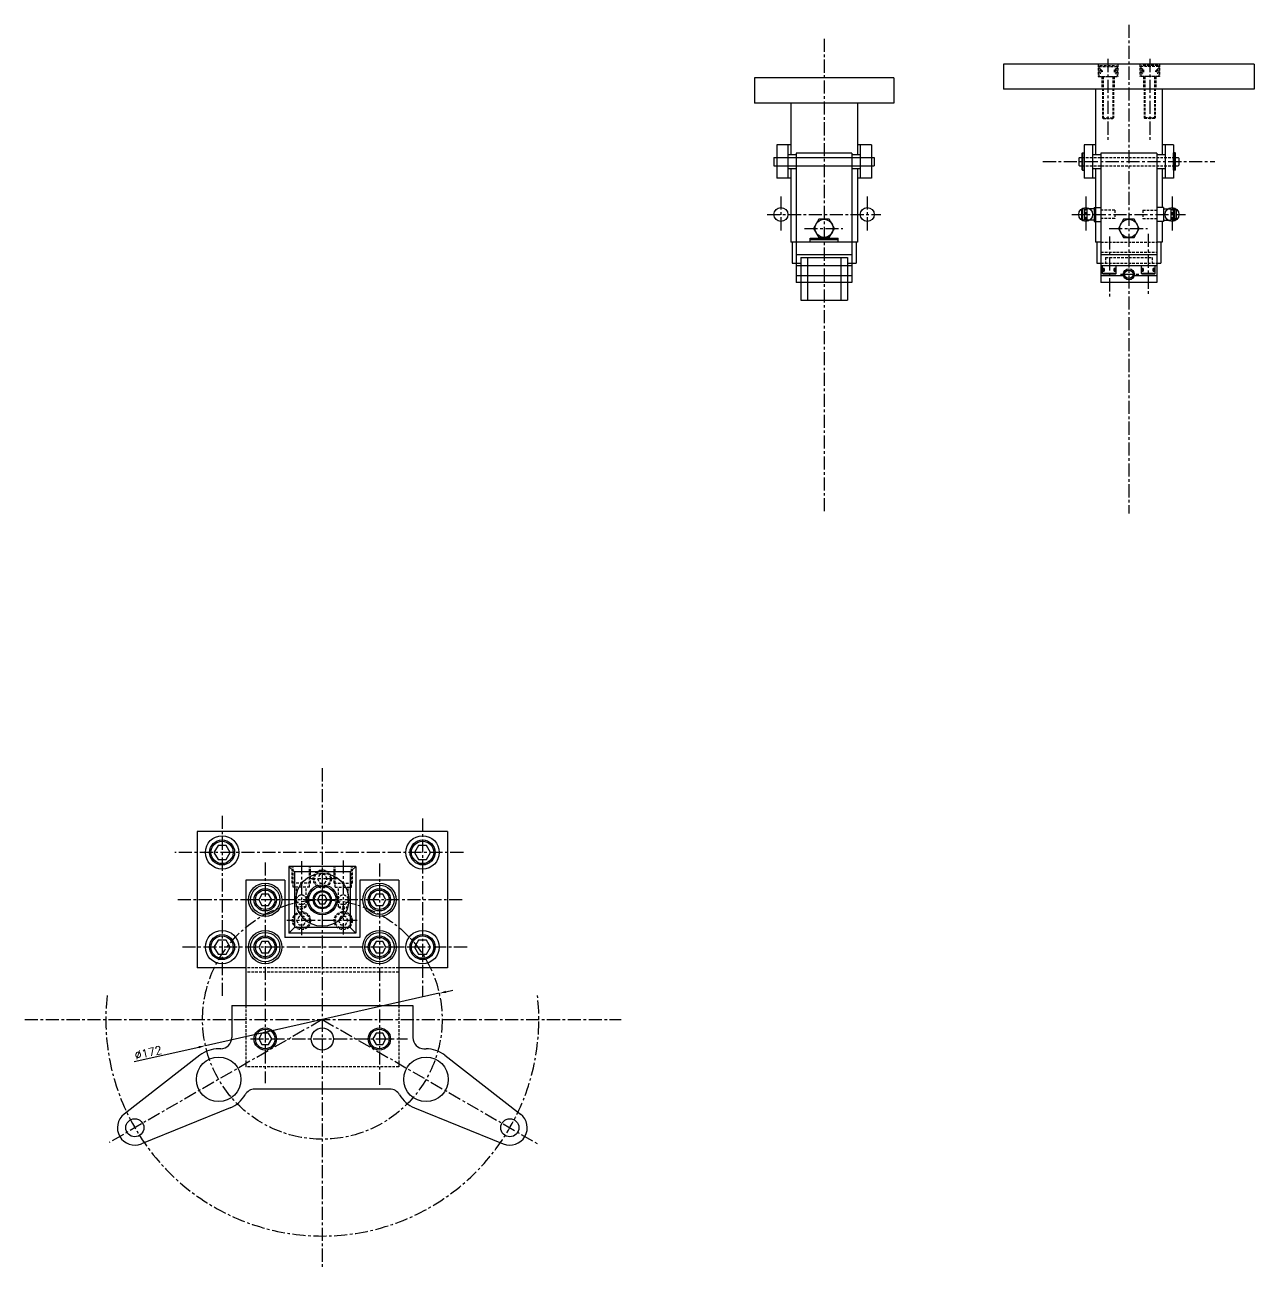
# Model space of a CAD drawing. Extents: x -13768 to 18086, y -10615 to 1188.
# Drawn here: x 8071 to 8954, y -4001 to -3109 of the extents above; entities that cross this region are included whole.
import ezdxf

# ---------------------------------------------------------------- set-up
doc = ezdxf.new("R2010")
doc.units = 0
doc.header["$LTSCALE"] = 7.5
doc.header["$MEASUREMENT"] = 0
doc.linetypes.add('CENTER', pattern=[2, 1.25, -0.25, 0.25, -0.25])
doc.linetypes.add('HIDDEN', pattern=[0.375, 0.25, -0.125])
doc.layers.get('0').update_dxf_attribs({"linetype": 'CONTINUOUS'})
doc.layers.get('DEFPOINTS').update_dxf_attribs({"linetype": 'CONTINUOUS'})
for name, color, linetype in [('CL', 1, 'CENTER'), ('CO', 3, 'CONTINUOUS'), ('OC', 1, 'HIDDEN')]:
    doc.layers.add(name, color=color, linetype=linetype)
doc.styles.add('ROMANS', font='ROMANS.SHX')
doc.dimstyles.new('2CON5', dxfattribs={"dimscale": 2.5, "dimtxt": 2.3, "dimasz": 2, "dimexe": 0.5, "dimexo": 0.0625, "dimgap": 0.5, "dimtad": 1, "dimdec": 4, "dimdsep": 46, "dimtxsty": 'ROMANS', "dimcen": -2, "dimclrt": 7, "dimadec": 0, "dimazin": 0, "dimtfac": 0.869565, "dimtdec": 4, "dimtmove": 0, "dimatfit": 3, "dimfxl": 1, "dimtolj": 1, "dimarcsym": 0})

# ---------------------------------------------------------------- blocks, each defined once
blk = doc.blocks.new('08933S')
blk.add_lwpolyline([(-3.75, -6.5), (3.75, -6.5), (7.51, 0), (3.75, 6.5), (-3.75, 6.5), (-7.51, 0)], close=True)
at = {"color": 1}
blk.add_circle((0, 0), 6.5, dxfattribs=at)
blk = doc.blocks.new('06912L')
for p, q in [((-5, 5.5), (-4.5, 6)), ((-5, 5.5), (-5, 0)), ((-5, 0), (5, 0)), ((-4.5, 6), (4.5, 6)), ((5, 5.5), (4.5, 6)), ((5, 5.5), (5, 0))]:
    blk.add_line(p, q)
at = {"color": 1}
for p, q in [((-5, 5.5), (5, 5.5)), ((-3.95, 4.33), (-3.95, 1.3)), ((-3.49, 3.73), (-3.49, 1.75)), ((3.49, 3.73), (3.49, 1.75)), ((3.95, 4.33), (3.95, 1.3))]:
    blk.add_line(p, q, dxfattribs=at)
blk = doc.blocks.new('06125')
for p, q in [((-5.95, 1.6), (-6.25, 1.3)), ((-6.25, 1.3), (-6.25, 0)), ((-6.25, 0), (6.25, 0)), ((-5.95, 1.6), (5.95, 1.6)), ((5.95, 1.6), (6.25, 1.3)), ((6.25, 1.3), (6.25, 0))]:
    blk.add_line(p, q)
at = {"color": 1}
blk.add_line((-6.25, 1.3), (6.25, 1.3), dxfattribs=at)
blk = doc.blocks.new('12912S')
blk.add_lwpolyline([(-2.9, 5.02), (-5.8, 0), (-2.9, -5.02), (2.9, -5.02), (5.8, 0), (2.9, 5.02)], close=True)
blk.add_circle((0, 0), 9)
at = {"color": 1}
blk.add_circle((0, 0), 8, dxfattribs=at)
blk = doc.blocks.new('10912S')
blk.add_lwpolyline([(-2.35, 4.07), (-4.7, 0), (-2.35, -4.07), (2.35, -4.07), (4.7, 0), (2.35, 4.07)], close=True)
blk.add_circle((0, 0), 8)
at = {"color": 1}
blk.add_circle((0, 0), 7, dxfattribs=at)
blk = doc.blocks.new('*D603')
at = {"layer": 'CO', "color": 0, "lineweight": -2}
for p, q in [((8368.83, -3804.1), (8200.98, -3841.7)), ((8373.7, -3803.01), (8378.58, -3801.92)), ((8149.81, -3853.16), (8196.1, -3842.79))]:
    blk.add_line(p, q, dxfattribs=at)
at = {"layer": 'CO', "color": 0}
for points in [[(8373.52, -3802.2), (8373.89, -3803.82), (8368.83, -3804.1)], [(8195.92, -3841.98), (8196.29, -3843.6), (8200.98, -3841.7)]]:
    blk.add_solid(points, dxfattribs=at)
at = {"layer": 'DEFPOINTS', "color": 0}
for p in [(8368.83, -3804.1), (8200.98, -3841.7)]:
    blk.add_point(p, dxfattribs=at)
at = {"layer": 'CO', "color": 7, "insert": (8159.88, -3846.68), "char_height": 5.75, "attachment_point": 5, "rotation": 12.62502, "style": 'ROMANS'}
blk.add_mtext('\\A1;∅172', dxfattribs=at)
blk = doc.blocks.new('08912L')
for p, q in [((-6.5, 7.2), (-5.7, 8)), ((-6.5, 7.2), (-6.5, 0)), ((-6.5, 0), (6.5, 0)), ((-5.7, 8), (5.7, 8)), ((5.7, 8), (6.5, 7.2)), ((6.5, 7.2), (6.5, 0))]:
    blk.add_line(p, q)
at = {"color": 1}
for p, q in [((-6.5, 7.2), (6.5, 7.2)), ((-5.56, 5.75), (-5.56, 2.02)), ((-4.81, 5.13), (-4.81, 2.89)), ((-4.07, 4.39), (-4.07, 3.39)), ((4.52, 4.76), (4.52, 3.14)), ((5.26, 5.51), (5.26, 2.52)), ((5.76, 6.13), (5.76, 1.78))]:
    blk.add_line(p, q, dxfattribs=at)
blk = doc.blocks.new('08912s')
blk.add_lwpolyline([(-1.75, 3.03), (-3.5, 0), (-1.75, -3.03), (1.75, -3.03), (3.5, 0), (1.75, 3.03)], close=True)
blk.add_circle((0, 0), 6.5)
at = {"color": 1}
blk.add_circle((0, 0), 5.7, dxfattribs=at)

msp = doc.modelspace()

# ---------------------------------------------------------------- linework, layer by layer
for p, q in [((8954.13169, -3136.67667), (8774.13169, -3136.67667)), ((8774.13169, -3136.67667), (8774.13169, -3154.67667)), ((8954.13169, -3136.67667), (8954.13169, -3154.67667)), ((8595.27674, -3146.67667), (8595.27674, -3164.67667)), ((8695.27674, -3146.67667), (8595.27674, -3146.67667)), ((8695.27674, -3146.67667), (8695.27674, -3164.67667)), ((8954.13169, -3154.67667), (8774.13169, -3154.67667)), ((8840.13169, -3154.67667), (8840.13169, -3201.67667)), ((8888.13169, -3154.67667), (8888.13169, -3201.67667)), ((8695.27674, -3164.67667), (8595.27674, -3164.67667)), ((8621.27674, -3164.67667), (8621.27674, -3201.67667)), ((8669.27674, -3164.67667), (8669.27674, -3201.67667)), ((8621.27674, -3194.67667), (8611.27674, -3194.67667)), ((8611.27674, -3194.67667), (8611.27674, -3218.67667)), ((8619.27674, -3194.67667), (8619.27674, -3218.67667)), ((8619.27674, -3201.67667), (8625.27674, -3201.67667)), ((8665.27674, -3200.67667), (8625.27674, -3200.67667)), ((8625.27674, -3200.67667), (8625.27674, -3293.67667)), ((8665.27674, -3200.67667), (8665.27674, -3293.67667)), ((8665.27674, -3201.67667), (8671.27674, -3201.67667)), ((8679.27674, -3194.67667), (8669.27674, -3194.67667)), ((8671.27674, -3194.67667), (8671.27674, -3218.67667)), ((8679.27674, -3194.67667), (8679.27674, -3218.67667)), ((8832.13169, -3194.67667), (8832.13169, -3218.67667)), ((8840.13169, -3194.67667), (8832.13169, -3194.67667)), ((8838.13169, -3194.67667), (8838.13169, -3218.67667)), ((8838.13169, -3201.67667), (8844.13169, -3201.67667)), ((8844.13169, -3200.67667), (8844.13169, -3293.67667)), ((8884.13169, -3200.67667), (8844.13169, -3200.67667)), ((8884.13169, -3200.67667), (8884.13169, -3293.67667)), ((8884.13169, -3201.67667), (8890.13169, -3201.67667)), ((8896.13169, -3194.67667), (8888.13169, -3194.67667)), ((8890.13169, -3194.67667), (8890.13169, -3218.67667)), ((8896.13169, -3194.67667), (8896.13169, -3218.67667)), ((8609.27674, -3203.67667), (8609.27674, -3209.67667)), ((8609.27674, -3203.67667), (8681.27674, -3203.67667)), ((8609.27674, -3209.67667), (8681.27674, -3209.67667)), ((8619.27674, -3211.67667), (8625.27674, -3211.67667)), ((8621.27674, -3211.67667), (8621.27674, -3264.67667)), ((8665.27674, -3211.67667), (8671.27674, -3211.67667)), ((8669.27674, -3211.67667), (8669.27674, -3264.67667)), ((8681.27674, -3203.67667), (8681.27674, -3209.67667)), ((8828.63169, -3203.67667), (8828.13169, -3204.17667)), ((8828.13169, -3204.17667), (8828.13169, -3209.17667)), ((8828.13169, -3209.17667), (8828.63169, -3209.67667)), ((8828.63169, -3203.67667), (8830.53169, -3203.67667)), ((8828.63169, -3209.67667), (8830.53169, -3209.67667)), ((8838.13169, -3211.67667), (8844.13169, -3211.67667)), ((8840.13169, -3211.67667), (8840.13169, -3264.67667)), ((8884.13169, -3211.67667), (8890.13169, -3211.67667)), ((8888.13169, -3211.67667), (8888.13169, -3239.67667)), ((8897.73169, -3203.67667), (8899.63169, -3203.67667)), ((8897.73169, -3209.67667), (8899.63169, -3209.67667)), ((8900.13169, -3204.17667), (8899.63169, -3203.67667)), ((8899.63169, -3209.67667), (8900.13169, -3209.17667)), ((8900.13169, -3204.17667), (8900.13169, -3209.17667)), ((8621.27674, -3218.67667), (8611.27674, -3218.67667)), ((8679.27674, -3218.67667), (8669.27674, -3218.67667)), ((8840.13169, -3218.67667), (8832.13169, -3218.67667)), ((8896.13169, -3218.67667), (8888.13169, -3218.67667)), ((8830.13169, -3241.67667), (8831.13169, -3240.67667)), ((8830.13169, -3241.67667), (8830.13169, -3247.67667)), ((8831.13169, -3248.67667), (8830.13169, -3247.67667)), ((8832.38169, -3240.67667), (8831.13169, -3240.67667)), ((8831.13169, -3248.67667), (8831.13169, -3240.67667)), ((8832.38169, -3240.67667), (8832.38169, -3248.67667)), ((8839.13169, -3240.67667), (8833.88169, -3240.67667)), ((8833.88169, -3240.67667), (8833.88169, -3248.67667)), ((8839.13169, -3239.67667), (8839.13169, -3249.67667)), ((8839.13169, -3239.67667), (8844.13169, -3239.67667)), ((8889.13169, -3239.67667), (8884.13169, -3239.67667)), ((8889.13169, -3239.67667), (8889.13169, -3249.67667)), ((8889.13169, -3240.67667), (8894.38169, -3240.67667)), ((8894.38169, -3240.67667), (8894.38169, -3248.67667)), ((8895.88169, -3240.67667), (8895.88169, -3248.67667)), ((8895.88169, -3240.67667), (8897.13169, -3240.67667)), ((8898.13169, -3241.67667), (8897.13169, -3240.67667)), ((8897.13169, -3248.67667), (8897.13169, -3240.67667)), ((8897.13169, -3248.67667), (8898.13169, -3247.67667)), ((8898.13169, -3241.67667), (8898.13169, -3247.67667)), ((8832.38169, -3248.67667), (8831.13169, -3248.67667)), ((8839.13169, -3248.67667), (8833.88169, -3248.67667)), ((8839.13169, -3249.67667), (8844.13169, -3249.67667)), ((8889.13169, -3249.67667), (8884.13169, -3249.67667)), ((8888.13169, -3249.67667), (8888.13169, -3264.67667)), ((8889.13169, -3248.67667), (8894.38169, -3248.67667)), ((8895.88169, -3248.67667), (8897.13169, -3248.67667)), ((8669.27674, -3264.67667), (8621.27674, -3264.67667)), ((8622.27674, -3264.67667), (8622.27674, -3279.67667)), ((8635.27674, -3264.67667), (8635.27674, -3261.67667)), ((8635.27674, -3261.67667), (8655.27674, -3261.67667)), ((8635.27674, -3262.67667), (8655.27674, -3262.67667)), ((8655.27674, -3264.67667), (8655.27674, -3261.67667)), ((8668.27674, -3264.67667), (8668.27674, -3279.67667)), ((8844.13169, -3264.67667), (8840.13169, -3264.67667)), ((8841.13169, -3264.67667), (8841.13169, -3279.67667)), ((8888.13169, -3264.67667), (8884.13169, -3264.67667)), ((8887.13169, -3264.67667), (8887.13169, -3279.67667)), ((8665.27674, -3273.67667), (8625.27674, -3273.67667)), ((8884.13169, -3273.67667), (8844.13169, -3273.67667)), ((8622.27674, -3279.67667), (8628.52674, -3279.67667)), ((8665.27674, -3281.67667), (8625.27674, -3281.67667)), ((8628.52674, -3275.67667), (8628.52674, -3306.17667)), ((8628.52674, -3275.67667), (8662.02674, -3275.67667)), ((8633.27674, -3275.67667), (8633.27674, -3306.17667)), ((8657.27674, -3275.67667), (8657.27674, -3306.17667)), ((8662.02674, -3275.67667), (8662.02674, -3306.17667)), ((8662.02674, -3279.67667), (8668.27674, -3279.67667)), ((8841.13169, -3279.67667), (8844.13169, -3279.67667)), ((8884.13169, -3281.67667), (8844.13169, -3281.67667)), ((8884.13169, -3279.67667), (8887.13169, -3279.67667)), ((8665.27674, -3288.67667), (8625.27674, -3288.67667)), ((8860.25871, -3288.67667), (8844.13169, -3288.67667)), ((8884.13169, -3288.67667), (8868.00468, -3288.67667)), ((8665.27674, -3293.67667), (8625.27674, -3293.67667)), ((8884.13169, -3293.67667), (8844.13169, -3293.67667)), ((8628.52674, -3306.17667), (8662.02674, -3306.17667)), ((8374.90449, -3687.90086), (8194.90449, -3687.90086)), ((8194.90449, -3687.90086), (8194.90449, -3785.90086)), ((8374.90449, -3687.90086), (8374.90449, -3785.90086)), ((8260.90449, -3712.90086), (8260.90449, -3760.90086)), ((8308.90449, -3712.90086), (8260.90449, -3712.90086)), ((8264.90449, -3716.90086), (8260.90449, -3712.90086)), ((8304.90449, -3716.90086), (8264.90449, -3716.90086)), ((8264.90449, -3716.90086), (8264.90449, -3756.90086)), ((8304.90449, -3716.90086), (8308.90449, -3712.90086)), ((8304.90449, -3716.90086), (8304.90449, -3756.90086)), ((8308.90449, -3712.90086), (8308.90449, -3760.90086)), ((8229.90449, -3722.90086), (8229.90449, -3812.90086)), ((8257.90449, -3722.90086), (8229.90449, -3722.90086)), ((8257.90449, -3722.90086), (8257.90449, -3763.90086)), ((8311.90449, -3722.90086), (8311.90449, -3763.90086)), ((8339.90449, -3722.90086), (8311.90449, -3722.90086)), ((8339.90449, -3722.90086), (8339.90449, -3812.90086)), ((8311.90449, -3763.90086), (8257.90449, -3763.90086)), ((8260.90449, -3760.90086), (8264.90449, -3756.90086)), ((8308.90449, -3760.90086), (8260.90449, -3760.90086)), ((8304.90449, -3756.90086), (8264.90449, -3756.90086)), ((8308.90449, -3760.90086), (8304.90449, -3756.90086)), ((8229.90449, -3785.90086), (8194.90449, -3785.90086)), ((8374.90449, -3785.90086), (8339.90449, -3785.90086)), ((8219.90449, -3812.90086), (8349.90449, -3812.90086)), ((8219.90449, -3812.90086), (8219.90449, -3835.90086)), ((8349.90449, -3812.90086), (8349.90449, -3835.90086)), ((8211.90449, -3843.90086), (8210.42631, -3843.90086)), ((8357.90449, -3843.90086), (8359.38268, -3843.90086)), ((8196.92525, -3848.53073), (8142.56649, -3890.78147)), ((8372.88374, -3848.53073), (8427.2425, -3890.78147)), ((8333.40192, -3872.90086), (8236.40707, -3872.90086)), ((8218.71875, -3886.27819), (8154.94916, -3912.22889)), ((8351.09023, -3886.27819), (8414.85983, -3912.22889))]:
    msp.add_line(p, q)
for centre, radius in [((8614.27674, -3244.67667), 5), ((8676.27674, -3244.67667), 5), ((8833.13169, -3244.67667), 5), ((8895.13169, -3244.67667), 5), ((8864.13169, -3287.67667), 4), ((8864.13169, -3287.67667), 3), ((8212.90449, -3702.90086), 12), ((8356.90449, -3702.90086), 12), ((8284.90449, -3736.90086), 19), ((8243.90449, -3736.90086), 12), ((8243.90449, -3736.90086), 10.5), ((8284.90449, -3736.90086), 10.8), ((8284.90449, -3736.90086), 9.8), ((8325.90449, -3736.90086), 12), ((8325.90449, -3736.90086), 10.5), ((8212.90449, -3770.90086), 12), ((8243.90449, -3770.90086), 12), ((8243.90449, -3770.90086), 10.5), ((8325.90449, -3770.90086), 12), ((8325.90449, -3770.90086), 10.5), ((8356.90449, -3770.90086), 12), ((8284.90449, -3836.90086), 8), ((8210.42631, -3865.90086), 16), ((8359.38268, -3865.90086), 16), ((8150.23754, -3900.65086), 6.5), ((8419.57144, -3900.65086), 6.5)]:
    msp.add_circle(centre, radius)
for centre, radius, start, end in [((8833.13169, -3240.67667), 0.75, 180, 360), ((8895.13169, -3240.67667), 0.75, 180, 0), ((8833.13169, -3248.67667), 0.75, 0, 180), ((8895.13169, -3248.67667), 0.75, 0, 180), ((8211.90449, -3835.90086), 8, 270, 360), ((8357.90449, -3835.90086), 8, 180, 270), ((8210.42631, -3865.90086), 22, 90, 127.85639322), ((8359.38268, -3865.90086), 22, 52.14360678, 90), ((8210.42631, -3865.90086), 22, 292.14360678, 330), ((8236.40707, -3880.90086), 8, 90, 150), ((8333.40192, -3880.90086), 8, 30, 90), ((8359.38268, -3865.90086), 22, 210, 247.85639322), ((8150.23754, -3900.65086), 12.5, 127.85639322, 292.14360678), ((8419.57144, -3900.65086), 12.5, 247.85639322, 52.14360678)]:
    msp.add_arc(centre, radius, start, end)
at = {"layer": 'CL'}
for p, q in [((8864.13169, -3108.50424), (8864.13169, -3459.5362)), ((8645.27674, -3118.50424), (8645.27674, -3459.5362)), ((8849.13169, -3133.01237), (8849.13169, -3191.40668)), ((8879.13169, -3133.01237), (8879.13169, -3191.40668)), ((8802.47531, -3206.67667), (8925.789, -3206.67667)), ((8614.27674, -3231.73962), (8614.27674, -3257.78781)), ((8676.27674, -3231.73962), (8676.27674, -3257.78781)), ((8833.13169, -3231.73962), (8833.13169, -3257.78781)), ((8895.13169, -3231.73962), (8895.13169, -3257.78781)), ((8604.33183, -3244.67667), (8686.07446, -3244.67667)), ((8823.18678, -3244.67667), (8904.92941, -3244.67667)), ((8631.21693, -3254.67667), (8658.79306, -3254.67667)), ((8850.07188, -3254.67667), (8877.64801, -3254.67667)), ((8850.13169, -3260.56617), (8850.13169, -3305.35253)), ((8878.13169, -3258.65294), (8878.13169, -3303.59937)), ((8858.13245, -3287.67667), (8871.21384, -3287.67667)), ((8284.90449, -3642.48261), (8284.90449, -4000.76975)), ((8212.90449, -3676.63635), (8212.90449, -3807.07757)), ((8356.90449, -3678.6089), (8356.90449, -3806.63019)), ((8386.21321, -3702.90086), (8178.86442, -3702.90086)), ((8243.90449, -3710.13706), (8243.90449, -3868.59619)), ((8269.90449, -3709.10743), (8269.90449, -3762.35486)), ((8299.90449, -3708.6855), (8299.90449, -3761.74425)), ((8325.90449, -3710.79216), (8325.90449, -3869.73346)), ((8295.02036, -3721.90086), (8276.38979, -3721.90086)), ((8385.44295, -3736.90086), (8180.83899, -3736.90086)), ((8309.81725, -3751.90086), (8259.50733, -3751.90086)), ((8388.84618, -3770.90086), (8183.47221, -3770.90086)), ((8071.2604, -3822.90086), (8499.53407, -3822.90086)), ((8284.90449, -3822.90086), (8131.82138, -3911.28344)), ((8284.90449, -3822.90086), (8439.21112, -3911.98983)), ((8233.34628, -3836.90086), (8346.19293, -3836.90086))]:
    msp.add_line(p, q, dxfattribs=at)
msp.add_circle((8284.90449, -3822.90086), 86, dxfattribs=at)
msp.add_arc((8284.90449, -3822.90086), 155.5, 173.67236489, 6.32763511, dxfattribs=at)
at = {"layer": 'OC'}
for p, q in [((8842.13169, -3136.67667), (8842.13169, -3145.67667)), ((8856.13169, -3136.67667), (8856.13169, -3145.67667)), ((8872.13169, -3136.67667), (8872.13169, -3145.67667)), ((8886.13169, -3136.67667), (8886.13169, -3145.67667)), ((8842.13169, -3145.67667), (8856.13169, -3145.67667)), ((8844.63169, -3145.67667), (8844.63169, -3154.67667)), ((8845.13169, -3145.67667), (8845.13169, -3175.17667)), ((8845.63169, -3145.67667), (8845.63169, -3175.67667)), ((8852.63169, -3145.67667), (8852.63169, -3175.67667)), ((8853.13169, -3145.67667), (8853.13169, -3175.17667)), ((8853.63169, -3145.67667), (8853.63169, -3154.67667)), ((8886.13169, -3145.67667), (8872.13169, -3145.67667)), ((8874.63169, -3145.67667), (8874.63169, -3154.67667)), ((8875.13169, -3145.67667), (8875.13169, -3175.17667)), ((8875.63169, -3145.67667), (8875.63169, -3175.67667)), ((8882.63169, -3145.67667), (8882.63169, -3175.67667)), ((8883.13169, -3145.67667), (8883.13169, -3175.17667)), ((8883.63169, -3145.67667), (8883.63169, -3154.67667)), ((8845.13169, -3175.17667), (8853.13169, -3175.17667)), ((8845.63169, -3175.67667), (8845.13169, -3175.17667)), ((8845.63169, -3175.67667), (8852.63169, -3175.67667)), ((8853.13169, -3175.17667), (8852.63169, -3175.67667)), ((8875.13169, -3175.17667), (8875.63169, -3175.67667)), ((8883.13169, -3175.17667), (8875.13169, -3175.17667)), ((8882.63169, -3175.67667), (8875.63169, -3175.67667)), ((8882.63169, -3175.67667), (8883.13169, -3175.17667)), ((8830.53169, -3203.67667), (8897.73169, -3203.67667)), ((8830.53169, -3209.67667), (8897.73169, -3209.67667)), ((8854.13169, -3241.67667), (8844.13169, -3241.67667)), ((8854.13169, -3247.67667), (8844.13169, -3247.67667)), ((8854.13169, -3241.67667), (8854.13169, -3247.67667)), ((8874.13169, -3241.67667), (8884.13169, -3241.67667)), ((8874.13169, -3241.67667), (8874.13169, -3247.67667)), ((8874.13169, -3247.67667), (8884.13169, -3247.67667)), ((8844.13169, -3264.67667), (8884.13169, -3264.67667)), ((8844.13169, -3271.67667), (8884.13169, -3271.67667)), ((8844.13169, -3279.67667), (8884.13169, -3279.67667)), ((8847.38169, -3275.67667), (8847.38169, -3279.67667)), ((8847.38169, -3275.67667), (8880.88169, -3275.67667)), ((8880.88169, -3275.67667), (8880.88169, -3279.67667)), ((8263.32949, -3724.90086), (8263.32949, -3712.90086)), ((8264.02949, -3727.90086), (8264.02949, -3712.90086)), ((8275.77949, -3727.90086), (8275.77949, -3712.90086)), ((8276.47949, -3724.90086), (8276.47949, -3712.90086)), ((8293.32949, -3724.90086), (8293.32949, -3712.90086)), ((8294.02949, -3727.90086), (8294.02949, -3712.90086)), ((8305.77949, -3727.90086), (8305.77949, -3712.90086)), ((8306.47949, -3724.90086), (8306.47949, -3712.90086)), ((8276.47949, -3724.90086), (8263.32949, -3724.90086)), ((8275.77949, -3727.90086), (8264.02949, -3727.90086)), ((8266.40449, -3741.88014), (8266.40449, -3727.90086)), ((8273.40449, -3741.88014), (8273.40449, -3727.90086)), ((8293.32949, -3724.90086), (8306.47949, -3724.90086)), ((8294.02949, -3727.90086), (8305.77949, -3727.90086)), ((8296.40449, -3741.88014), (8296.40449, -3727.90086)), ((8303.40449, -3741.88014), (8303.40449, -3727.90086)), ((8266.40449, -3741.88014), (8269.90449, -3743.90086)), ((8273.40449, -3741.88014), (8266.40449, -3741.88014)), ((8273.40449, -3741.88014), (8269.90449, -3743.90086)), ((8296.40449, -3741.88014), (8299.90449, -3743.90086)), ((8296.40449, -3741.88014), (8303.40449, -3741.88014)), ((8303.40449, -3741.88014), (8299.90449, -3743.90086)), ((8339.90449, -3785.90086), (8229.90449, -3785.90086)), ((8339.90449, -3788.90086), (8229.90449, -3788.90086)), ((8229.90449, -3812.90086), (8229.90449, -3856.90086)), ((8339.90449, -3812.90086), (8339.90449, -3856.90086)), ((8339.90449, -3856.90086), (8229.90449, -3856.90086))]:
    msp.add_line(p, q, dxfattribs=at)
for centre in [(8269.90449, -3736.90086), (8299.90449, -3736.90086)]:
    msp.add_circle(centre, 3.5, dxfattribs=at)

# ---------------------------------------------------------------- block references
for name, p, rotation in [('06125', (8832.13169, -3206.67667), 90), ('06912L', (8850.13169, -3281.67667), 180), ('06912L', (8878.13169, -3281.67667), 180)]:
    msp.add_blockref(name, p, dxfattribs=dict(rotation=rotation))
at = {"xscale": -1, "rotation": 270}
msp.add_blockref('06125', (8896.13169, -3206.67667), dxfattribs=at)
for name, p in [('08933S', (8645.27674, -3254.67667)), ('08933S', (8864.13169, -3254.67667)), ('12912S', (8212.90449, -3702.90086)), ('12912S', (8356.90449, -3702.90086)), ('10912S', (8243.90449, -3736.90086)), ('10912S', (8325.90449, -3736.90086)), ('08912s', (8284.90449, -3736.90086)), ('12912S', (8212.90449, -3770.90086)), ('10912S', (8243.90449, -3770.90086)), ('10912S', (8325.90449, -3770.90086)), ('12912S', (8356.90449, -3770.90086)), ('10912S', (8243.90449, -3836.90086)), ('10912S', (8325.90449, -3836.90086))]:
    msp.add_blockref(name, p)
at = {"layer": 'OC'}
for name, p in [('08912L', (8849.13169, -3145.67667)), ('08912s', (8284.90449, -3721.90086)), ('08912s', (8269.90449, -3751.90086)), ('08912s', (8299.90449, -3751.90086))]:
    msp.add_blockref(name, p, dxfattribs=at)
at = {"layer": 'OC', "xscale": -1}
msp.add_blockref('08912L', (8879.13169, -3145.67667), dxfattribs=at)

# ---------------------------------------------------------------- dimensions: what is measured, and where the dimension line sits
at = {"layer": 'CO'}
dim = msp.add_diameter_dim_2p(p1=(8368.82514, -3804.1039), p2=(8200.98385, -3841.69782), dimstyle='2CON5', dxfattribs=at)
dim.commit()
dim.dimension.update_dxf_attribs({"geometry": '*D603', "text_midpoint": (8160.78303, -3850.7022), "dimtype": 163})

doc.saveas('drawing.dxf')
